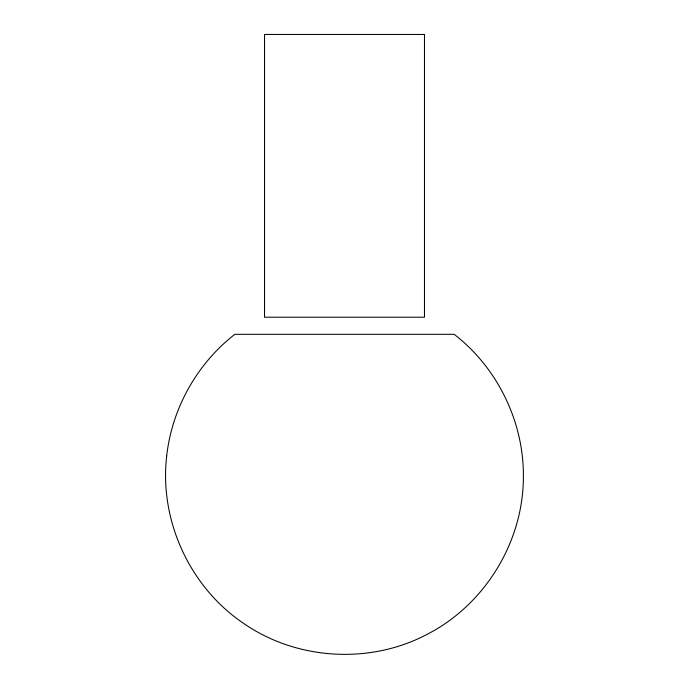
<?xml version="1.0" encoding="UTF-8"?>
<svg xmlns="http://www.w3.org/2000/svg" width="689" height="689" viewBox="0 0 689 689"><rect width="100%" height="100%" fill="white"/><g stroke="black" fill="none" stroke-linecap="round" stroke-linejoin="round"><path stroke-width="1.03" d="M166.669 456.152C159.193 520.462 189.802 587.08 243.467 623.295C296.649 660.208 369.838 664.618 427.077 634.362C484.694 604.856 523.089 542.389 523.382 477.649C524.14 422.503 497.82 368.004 454.154 334.311L234.846 334.311C196.994 363.671 171.897 408.534 166.669 456.152M424.476 34.45L264.524 34.45L264.524 317.216L424.476 317.216L424.476 34.45"/></g></svg>
